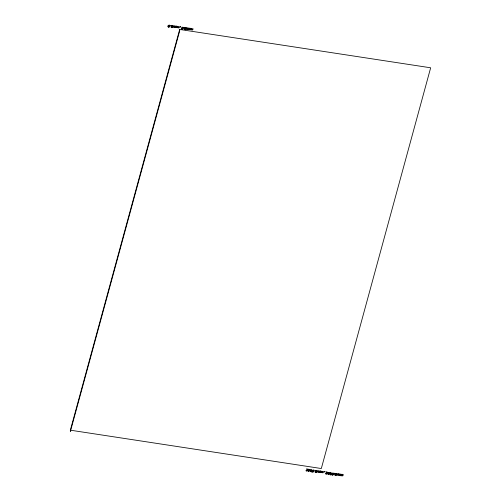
<?xml version="1.0" encoding="UTF-8"?>
<svg xmlns="http://www.w3.org/2000/svg" width="501" height="501" viewBox="0 0 501 501"><rect width="100%" height="100%" fill="white"/><g stroke="black" fill="none" stroke-linecap="round" stroke-linejoin="round"><path stroke-width="0.75" d="M176.527 26.246L175.838 27.405L173.628 27.273L173.07 27.023L173.415 25.726L174.329 25.87L173.741 26.929L174.461 27.079C174.736 25.031 175.356 26.127 175.231 27.355L175.657 27.054L175.632 26.065L177.529 26.359L176.941 27.417L177.661 27.568C177.936 25.52 178.556 26.616 178.431 27.843C178.801 26.484 180.172 25.952 179.039 27.893L176.264 27.517L176.615 26.215M70.34 430.184L179.684 29.446L430.66 67.792L321.316 468.529L70.34 430.184L70.378 431.493L179.721 30.755L179.684 29.446M190.211 28.294L188.946 29.622L186.666 29.102L187.011 27.805L187.925 27.943L187.336 29.008L188.057 29.152C188.332 27.104 188.946 28.219 188.827 29.427L189.253 29.127L189.228 28.144L191.119 28.432L190.537 29.496L191.257 29.64C191.532 27.593 192.146 28.707 192.027 29.916C192.39 28.576 193.774 28.006 192.635 29.972L189.86 29.59L190.198 28.338M320.577 471.103L319.394 472.443L317.108 471.923L317.452 470.627L318.367 470.765L317.784 471.823L318.504 471.973C318.78 469.925 319.394 471.021 319.269 472.249L319.701 471.948L319.669 470.965L321.567 471.253L320.978 472.311L321.705 472.462C321.974 470.414 322.594 471.522 322.469 472.737C322.844 471.378 324.216 470.846 323.082 472.794L320.308 472.412L320.653 471.115M167.954 25.996L167.948 26.716L168.599 27.229L169.419 26.96L169.845 25.689L169.175 25.05L167.954 25.996M171.041 26.472L171.035 27.192L171.686 27.699L172.501 27.436L172.933 26.165L172.256 25.52L171.041 26.472M181.55 28.075L181.544 28.795L182.195 29.302L183.015 29.039L183.441 27.768L182.771 27.129L181.55 28.075M184.631 28.544L184.625 29.265L185.276 29.778L186.096 29.509L186.529 28.238L185.852 27.599L184.631 28.544M311.998 470.896L311.991 471.616L312.643 472.124L313.457 471.861L313.889 470.589L313.213 469.944L311.998 470.896M315.079 471.366L315.073 472.086L315.724 472.593L316.544 472.33L316.97 471.059L316.3 470.42L315.079 471.366M331.762 473.915L331.756 474.635L332.407 475.142L333.221 474.879L333.653 473.608L332.977 472.969L331.762 473.915M334.843 474.384L334.837 475.105L335.488 475.618L336.309 475.349L336.735 474.078L336.065 473.439L334.843 474.384M310.495 470.395L310.852 470.89L311.403 470.696L311.578 469.957L310.77 469.919L310.495 470.395M338.538 473.965L337.943 475.105L337.549 474.842L338.131 473.783L337.217 473.645L336.872 474.942L339.647 475.324C341.194 472.443 339.29 476.451 341.275 475.787L342.847 475.812C343.98 473.865 342.609 474.403 342.233 475.756C341.72 475.186 342.671 473.714 341.732 474.453L341.143 475.593L340.743 475.336L341.331 474.272L339.434 473.984L339.465 474.967L339.033 475.267C338.519 474.697 339.471 473.226 338.538 473.965M169.513 25.457L169.194 26.791L168.612 27.142L168.261 26.634L168.586 25.463L169.175 25.144L169.513 25.457M172.595 25.927L172.275 27.261L171.699 27.611L171.348 27.11L171.668 25.933L172.256 25.614L172.595 25.927M183.109 27.53L182.79 28.87L182.207 29.221L181.857 28.714L182.182 27.542L182.771 27.217L183.109 27.53M186.19 28L185.871 29.34L185.289 29.691L184.944 29.183L185.264 28.012L185.852 27.687L186.19 28M313.551 470.351L313.231 471.692L312.655 472.036L312.305 471.535L312.624 470.358L313.219 470.038L313.551 470.351M316.638 470.821L316.319 472.161L315.736 472.512L315.386 472.005L315.711 470.834L316.3 470.508L316.638 470.821M333.315 473.37L332.996 474.71L332.42 475.061L332.069 474.553L332.388 473.382L332.977 473.057L333.315 473.37M336.403 473.84L336.083 475.18L335.501 475.53L335.15 475.023L335.476 473.852L336.065 473.526L336.403 473.84M306.042 470.765C307.032 472.437 308.503 467.853 306.562 468.961C307.263 469.111 306.794 471.278 306.042 470.765M308.259 469.218L309.123 470.859L308.453 471.247L307.846 470.733L308.052 471.284L309.123 471.422L309.355 470.52L308.597 469.525L309.906 469.944L309.862 469.462L308.259 469.218M325.963 471.923L326.834 473.564L326.157 473.952L325.556 473.439L325.763 473.99L326.834 474.128L327.059 473.226L326.308 472.23L327.616 472.65L327.573 472.167L325.963 471.923M311.453 471.929L310.388 471.472L310.081 470.445L310.564 469.806L311.829 469.969L311.572 470.978L310.488 470.846L311.453 471.929M329.451 473.263L328.036 473.896L329.107 474.666L328.036 474.441L327.798 473.614L329.195 473.076L328.769 472.443L327.986 472.412L329.295 472.637L329.451 473.263M331.512 473.577L330.09 474.209L331.161 474.979L330.09 474.754L329.852 473.927L331.255 473.389L330.829 472.756L330.04 472.725L331.349 472.95L331.512 473.577M180.742 26.885L180.585 27.079C179.853 27.261 180.767 26.133 180.679 26.566L180.742 26.885M324.786 471.779L324.629 471.98C323.897 472.161 324.805 471.028 324.717 471.466L324.786 471.779M170.766 25.338L171.123 25.526L170.766 25.338M184.362 27.417L184.719 27.599L184.362 27.417M314.81 470.239L315.16 470.42L314.81 470.239M334.574 473.257L334.925 473.439L334.574 473.257"/></g></svg>
